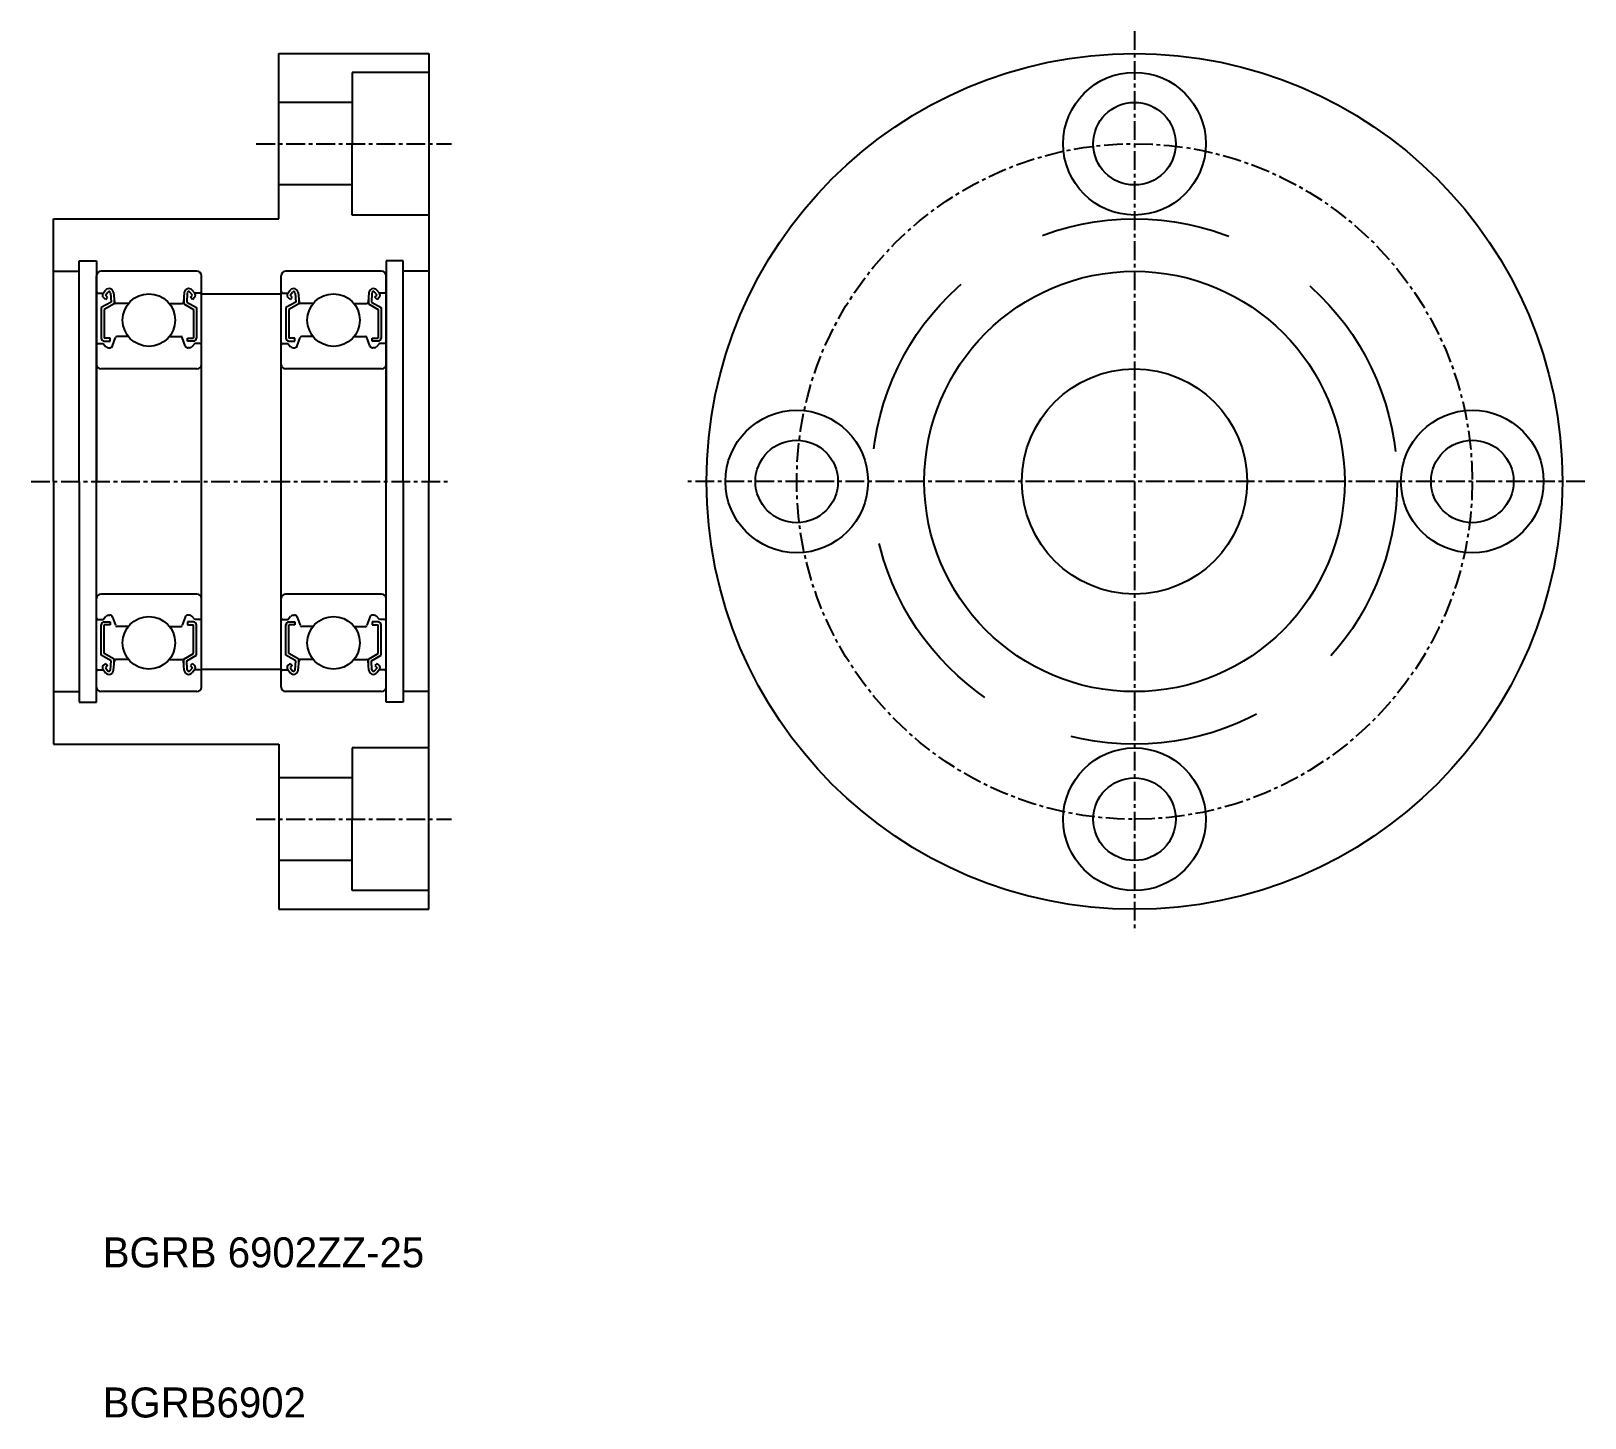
# Model space of a CAD drawing. Extents: x 122 to 225, y 51 to 143.
import ezdxf

# ---------------------------------------------------------------- set-up
doc = ezdxf.new("R2010")
doc.units = 0
doc.linetypes.add('CENTER', pattern=[2, 1.25, -0.25, 0.25, -0.25])
doc.linetypes.add('DASHED', pattern=[19.05, 12.7, -6.35])
doc.layers.get('0').update_dxf_attribs({"linetype": 'CONTINUOUS'})
doc.layers.add('CENTER', color=1, linetype='CENTER')

msp = doc.modelspace()

# ---------------------------------------------------------------- linework, layer by layer
for p, q in [((138.03, 141.96), (148.03, 141.96)), ((138.03, 130.96), (138.03, 141.96)), ((148.03, 141.96), (148.03, 113.46)), ((123.03, 113.46), (123.03, 130.96)), ((123.03, 130.96), (138.03, 130.96)), ((132.58, 127.46), (126.18, 127.46)), ((144.88, 127.46), (138.48, 127.46)), ((125.88, 99.76), (125.88, 127.16)), ((132.88, 99.76), (132.88, 127.16)), ((138.18, 99.76), (138.18, 127.16)), ((145.18, 99.76), (145.18, 127.16)), ((125.98, 126.01), (126.34, 126.01)), ((126.86, 125.41), (126.21, 125.04)), ((126.33, 126), (126.5, 126.2)), ((126.48, 125.59), (126.34, 125.73)), ((127.06, 125.3), (126.41, 124.92)), ((126.48, 125.87), (126.65, 126.07)), ((126.62, 125.73), (126.48, 125.87)), ((126.48, 125.59), (126.62, 125.73)), ((126.83, 126.01), (126.86, 125.41)), ((127.03, 126.04), (127.08, 125.4)), ((127.06, 125.66), (127.06, 125.3)), ((128.02, 125.31), (127.18, 125.31)), ((130.74, 125.31), (131.58, 125.31)), ((131.73, 126.04), (131.68, 125.4)), ((131.7, 125.66), (131.7, 125.3)), ((131.7, 125.3), (132.35, 124.92)), ((131.93, 126.01), (131.9, 125.41)), ((131.9, 125.41), (132.55, 125.04)), ((132.28, 125.87), (132.11, 126.07)), ((132.14, 125.73), (132.28, 125.87)), ((132.28, 125.59), (132.14, 125.73)), ((132.43, 126), (132.26, 126.2)), ((132.28, 125.59), (132.42, 125.73)), ((132.78, 126.01), (132.42, 126.01)), ((138.28, 126.01), (138.64, 126.01)), ((139.16, 125.41), (138.51, 125.04)), ((138.63, 126), (138.8, 126.2)), ((138.78, 125.59), (138.64, 125.73)), ((139.36, 125.3), (138.71, 124.92)), ((138.78, 125.87), (138.95, 126.07)), ((138.92, 125.73), (138.78, 125.87)), ((138.78, 125.59), (138.92, 125.73)), ((139.13, 126.01), (139.16, 125.41)), ((139.33, 126.04), (139.38, 125.4)), ((139.36, 125.66), (139.36, 125.3)), ((140.32, 125.31), (139.48, 125.31)), ((143.04, 125.31), (143.88, 125.31)), ((144.03, 126.04), (143.98, 125.4)), ((144, 125.66), (144, 125.3)), ((144, 125.3), (144.65, 124.92)), ((144.23, 126.01), (144.2, 125.41)), ((144.2, 125.41), (144.85, 125.04)), ((144.58, 125.87), (144.41, 126.07)), ((144.44, 125.73), (144.58, 125.87)), ((144.58, 125.59), (144.44, 125.73)), ((144.73, 126), (144.56, 126.2)), ((144.58, 125.59), (144.72, 125.73)), ((145.08, 126.01), (144.72, 126.01)), ((126.21, 125.04), (126.21, 123.01)), ((126.41, 124.92), (126.41, 123.01)), ((132.35, 124.92), (132.35, 123.01)), ((132.55, 125.04), (132.55, 123.01)), ((138.51, 125.04), (138.51, 123.01)), ((138.71, 124.92), (138.71, 123.01)), ((144.65, 124.92), (144.65, 123.01)), ((144.85, 125.04), (144.85, 123.01)), ((125.98, 122.66), (126.33, 122.66)), ((126.33, 122.66), (126.52, 122.43)), ((126.81, 123.01), (126.41, 123.01)), ((126.41, 122.81), (126.81, 122.81)), ((126.68, 122.36), (126.77, 122.36)), ((126.81, 122.81), (126.81, 123.01)), ((126.96, 122.49), (127.16, 123.05)), ((128.02, 123.11), (127.26, 123.11)), ((130.74, 123.11), (131.51, 123.11)), ((131.8, 122.49), (131.6, 123.05)), ((131.95, 123.01), (132.35, 123.01)), ((131.95, 122.81), (131.95, 123.01)), ((132.35, 122.81), (131.95, 122.81)), ((132.09, 122.36), (131.99, 122.36)), ((132.43, 122.66), (132.24, 122.43)), ((132.78, 122.66), (132.43, 122.66)), ((138.28, 122.66), (138.63, 122.66)), ((138.63, 122.66), (138.82, 122.43)), ((139.11, 123.01), (138.71, 123.01)), ((138.71, 122.81), (139.11, 122.81)), ((138.98, 122.36), (139.07, 122.36)), ((139.11, 122.81), (139.11, 123.01)), ((139.26, 122.49), (139.46, 123.05)), ((140.32, 123.11), (139.56, 123.11)), ((143.04, 123.11), (143.81, 123.11)), ((144.1, 122.49), (143.9, 123.05)), ((144.25, 122.81), (144.25, 123.01)), ((144.25, 123.01), (144.65, 123.01)), ((144.65, 122.81), (144.25, 122.81)), ((144.39, 122.36), (144.29, 122.36)), ((144.73, 122.66), (144.54, 122.43)), ((145.08, 122.66), (144.73, 122.66)), ((132.58, 120.96), (126.18, 120.96)), ((144.88, 120.96), (138.48, 120.96)), ((123.03, 113.46), (123.03, 95.96)), ((148.03, 84.96), (148.03, 113.46)), ((132.58, 105.96), (126.18, 105.96)), ((144.88, 105.96), (138.48, 105.96)), ((126.68, 104.56), (126.77, 104.56)), ((132.09, 104.56), (131.99, 104.56)), ((138.98, 104.56), (139.07, 104.56)), ((144.39, 104.56), (144.29, 104.56)), ((125.98, 104.26), (126.33, 104.26)), ((126.21, 101.89), (126.21, 103.91)), ((126.33, 104.26), (126.52, 104.49)), ((126.41, 104.11), (126.81, 104.11)), ((126.41, 102), (126.41, 103.91)), ((126.81, 103.91), (126.41, 103.91)), ((126.81, 104.11), (126.81, 103.91)), ((126.96, 104.43), (127.16, 103.88)), ((128.02, 103.81), (127.26, 103.81)), ((130.74, 103.81), (131.51, 103.81)), ((131.8, 104.43), (131.6, 103.88)), ((132.35, 104.11), (131.95, 104.11)), ((131.95, 104.11), (131.95, 103.91)), ((131.95, 103.91), (132.35, 103.91)), ((132.43, 104.26), (132.24, 104.49)), ((132.35, 102), (132.35, 103.91)), ((132.78, 104.26), (132.43, 104.26)), ((132.55, 101.89), (132.55, 103.91)), ((138.28, 104.26), (138.63, 104.26)), ((138.51, 101.89), (138.51, 103.91)), ((138.63, 104.26), (138.82, 104.49)), ((138.71, 104.11), (139.11, 104.11)), ((138.71, 102), (138.71, 103.91)), ((139.11, 103.91), (138.71, 103.91)), ((139.11, 104.11), (139.11, 103.91)), ((139.26, 104.43), (139.46, 103.88)), ((140.32, 103.81), (139.56, 103.81)), ((143.04, 103.81), (143.81, 103.81)), ((144.1, 104.43), (143.9, 103.88)), ((144.25, 104.11), (144.25, 103.91)), ((144.65, 104.11), (144.25, 104.11)), ((144.25, 103.91), (144.65, 103.91)), ((144.73, 104.26), (144.54, 104.49)), ((144.65, 102), (144.65, 103.91)), ((145.08, 104.26), (144.73, 104.26)), ((144.85, 101.89), (144.85, 103.91)), ((126.86, 101.51), (126.21, 101.89)), ((127.06, 101.63), (126.41, 102)), ((126.83, 100.91), (126.86, 101.51)), ((127.03, 100.89), (127.08, 101.52)), ((127.06, 101.27), (127.06, 101.63)), ((128.02, 101.61), (127.18, 101.61)), ((127.6, 101.61), (127.6, 101.61)), ((127.81, 101.61), (127.81, 101.61)), ((130.74, 101.61), (131.58, 101.61)), ((131.73, 100.89), (131.68, 101.52)), ((131.7, 101.63), (132.35, 102)), ((131.7, 101.27), (131.7, 101.63)), ((131.9, 101.51), (132.55, 101.89)), ((131.93, 100.91), (131.9, 101.51)), ((139.16, 101.51), (138.51, 101.89)), ((139.36, 101.63), (138.71, 102)), ((139.13, 100.91), (139.16, 101.51)), ((139.33, 100.89), (139.38, 101.52)), ((139.36, 101.27), (139.36, 101.63)), ((140.32, 101.61), (139.48, 101.61)), ((139.9, 101.61), (139.9, 101.61)), ((140.11, 101.61), (140.11, 101.61)), ((143.04, 101.61), (143.88, 101.61)), ((144.03, 100.89), (143.98, 101.52)), ((144, 101.63), (144.65, 102)), ((144, 101.27), (144, 101.63)), ((144.2, 101.51), (144.85, 101.89)), ((144.23, 100.91), (144.2, 101.51)), ((125.98, 100.91), (126.34, 100.91)), ((126.33, 100.93), (126.5, 100.72)), ((126.48, 101.34), (126.34, 101.2)), ((126.48, 101.34), (126.62, 101.2)), ((126.62, 101.2), (126.48, 101.05)), ((126.48, 101.05), (126.65, 100.85)), ((132.28, 101.05), (132.11, 100.85)), ((132.28, 101.34), (132.14, 101.2)), ((132.14, 101.2), (132.28, 101.05)), ((132.43, 100.93), (132.26, 100.72)), ((132.28, 101.34), (132.42, 101.2)), ((132.78, 100.91), (132.42, 100.91)), ((138.28, 100.91), (138.64, 100.91)), ((138.63, 100.93), (138.8, 100.72)), ((138.78, 101.34), (138.64, 101.2)), ((138.78, 101.34), (138.92, 101.2)), ((138.92, 101.2), (138.78, 101.05)), ((138.78, 101.05), (138.95, 100.85)), ((144.58, 101.05), (144.41, 100.85)), ((144.58, 101.34), (144.44, 101.2)), ((144.44, 101.2), (144.58, 101.05)), ((144.73, 100.93), (144.56, 100.72)), ((144.58, 101.34), (144.72, 101.2)), ((145.08, 100.91), (144.72, 100.91)), ((132.58, 99.46), (126.18, 99.46)), ((144.88, 99.46), (138.48, 99.46)), ((123.03, 95.96), (138.03, 95.96)), ((138.03, 95.96), (138.03, 84.96)), ((138.03, 84.96), (148.03, 84.96))]:
    msp.add_line(p, q)
at = {"color": 3, "linetype": 'DASHED'}
for p, q in [((148.03, 140.71), (142.93, 140.71)), ((142.93, 140.71), (142.93, 135.96)), ((142.93, 138.71), (138.03, 138.71)), ((142.93, 131.21), (142.93, 135.96)), ((142.93, 133.21), (138.03, 133.21)), ((148.03, 131.21), (142.93, 131.21)), ((148.03, 95.71), (142.93, 95.71)), ((142.93, 95.71), (142.93, 90.96)), ((142.93, 93.71), (138.03, 93.71)), ((142.93, 86.21), (142.93, 90.96)), ((142.93, 88.21), (138.03, 88.21)), ((148.03, 86.21), (142.93, 86.21))]:
    msp.add_line(p, q, dxfattribs=at)
at = {"color": 7, "linetype": 'CONTINUOUS'}
for p, q in [((123.03, 127.46), (124.74, 127.46)), ((124.74, 113.46), (124.74, 128.16)), ((124.74, 128.16), (125.88, 128.16)), ((125.88, 128.16), (125.88, 113.46)), ((145.18, 128.16), (145.18, 113.46)), ((146.32, 128.16), (145.18, 128.16)), ((146.32, 113.46), (146.32, 128.16)), ((148.03, 127.46), (146.32, 127.46)), ((132.88, 125.96), (138.18, 125.96)), ((124.74, 113.46), (124.74, 98.76)), ((125.88, 98.76), (125.88, 113.46)), ((145.18, 98.76), (145.18, 113.46)), ((146.32, 113.46), (146.32, 98.76)), ((132.88, 100.96), (138.18, 100.96)), ((123.03, 99.46), (124.74, 99.46)), ((148.03, 99.46), (146.32, 99.46)), ((124.74, 98.76), (125.88, 98.76)), ((146.32, 98.76), (145.18, 98.76))]:
    msp.add_line(p, q, dxfattribs=at)
for centre, radius in [((195.03, 113.46), 28.5), ((195.03, 135.96), 4.75), ((195.03, 135.96), 2.75), ((195.03, 113.46), 14), ((129.38, 124.21), 1.75), ((141.68, 124.21), 1.75), ((195.03, 113.46), 7.5), ((172.53, 113.46), 4.75), ((217.53, 113.46), 4.75), ((172.53, 113.46), 2.75), ((217.53, 113.46), 2.75), ((129.38, 102.71), 1.75), ((141.68, 102.71), 1.75), ((195.03, 90.96), 4.75), ((195.03, 90.96), 2.75)]:
    msp.add_circle(centre, radius)
at = {"color": 3, "linetype": 'DASHED'}
msp.add_circle((195.03, 113.46), 17.5, dxfattribs=at)
for centre, radius, start, end in [((126.18, 127.16), 0.3, 90, 180), ((132.58, 127.16), 0.3, 360, 90), ((138.48, 127.16), 0.3, 90, 180), ((144.88, 127.16), 0.3, 360, 90), ((126.73, 126.01), 0.3, 4.9347, 140.1364), ((132.03, 126.01), 0.3, 39.8636, 175.0653), ((139.03, 126.01), 0.3, 4.9347, 140.1364), ((144.33, 126.01), 0.3, 39.8636, 175.0653), ((125.98, 126.11), 0.1, 180, 270), ((126.48, 125.87), 0.2, 140.1364, 224.998), ((126.73, 126.01), 0.1, 3.1017, 139.9503), ((127.18, 125.41), 0.1, 184.9347, 270), ((131.58, 125.41), 0.1, 270, 355.0653), ((132.03, 126.01), 0.1, 40.0497, 176.8983), ((132.28, 125.87), 0.2, 315.002, 39.8636), ((132.78, 126.11), 0.1, 270, 0), ((138.28, 126.11), 0.1, 180, 270), ((138.78, 125.87), 0.2, 140.1364, 224.998), ((139.03, 126.01), 0.1, 3.1017, 139.9503), ((139.48, 125.41), 0.1, 184.9347, 270), ((143.88, 125.41), 0.1, 270, 355.0653), ((144.33, 126.01), 0.1, 40.0497, 176.8983), ((144.58, 125.87), 0.2, 315.002, 39.8636), ((145.08, 126.11), 0.1, 270, 0), ((125.98, 122.56), 0.1, 90, 180), ((126.41, 123.01), 0.2, 180, 270), ((126.68, 122.56), 0.2, 219.9772, 270), ((126.77, 122.56), 0.2, 270, 339.9926), ((127.26, 123.01), 0.1, 90, 159.9926), ((131.51, 123.01), 0.1, 20.0074, 90), ((131.99, 122.56), 0.2, 200.0074, 270), ((132.09, 122.56), 0.2, 270, 320.0228), ((132.35, 123.01), 0.2, 270, 0), ((132.78, 122.56), 0.1, 0, 90), ((138.28, 122.56), 0.1, 90, 180), ((138.71, 123.01), 0.2, 180, 270), ((138.98, 122.56), 0.2, 219.9772, 270), ((139.07, 122.56), 0.2, 270, 339.9926), ((139.56, 123.01), 0.1, 90, 159.9926), ((143.81, 123.01), 0.1, 20.0074, 90), ((144.29, 122.56), 0.2, 200.0074, 270), ((144.39, 122.56), 0.2, 270, 320.0228), ((144.65, 123.01), 0.2, 270, 0), ((145.08, 122.56), 0.1, 0, 90), ((126.18, 121.26), 0.3, 180, 270), ((132.58, 121.26), 0.3, 270, 360), ((138.48, 121.26), 0.3, 180, 270), ((144.88, 121.26), 0.3, 270, 360), ((126.18, 105.66), 0.3, 90, 180), ((132.58, 105.66), 0.3, 0, 90), ((138.48, 105.66), 0.3, 90, 180), ((144.88, 105.66), 0.3, 0, 90), ((126.68, 104.36), 0.2, 90, 140.0228), ((126.77, 104.36), 0.2, 20.0074, 90), ((131.99, 104.36), 0.2, 90, 159.9926), ((132.09, 104.36), 0.2, 39.9772, 90), ((138.98, 104.36), 0.2, 90, 140.0228), ((139.07, 104.36), 0.2, 20.0074, 90), ((144.29, 104.36), 0.2, 90, 159.9926), ((144.39, 104.36), 0.2, 39.9772, 90), ((125.98, 104.36), 0.1, 180, 270), ((126.41, 103.91), 0.2, 90, 180), ((127.26, 103.91), 0.1, 200.0074, 270), ((131.51, 103.91), 0.1, 270, 339.9926), ((132.35, 103.91), 0.2, 0, 90), ((132.78, 104.36), 0.1, 270, 0), ((138.28, 104.36), 0.1, 180, 270), ((138.71, 103.91), 0.2, 90, 180), ((139.56, 103.91), 0.1, 200.0074, 270), ((143.81, 103.91), 0.1, 270, 339.9926), ((144.65, 103.91), 0.2, 0, 90), ((145.08, 104.36), 0.1, 270, 0), ((127.18, 101.51), 0.1, 90, 175.0653), ((131.58, 101.51), 0.1, 4.9347, 90), ((139.48, 101.51), 0.1, 90, 175.0653), ((143.88, 101.51), 0.1, 4.9347, 90), ((125.98, 100.81), 0.1, 90, 180), ((126.48, 101.05), 0.2, 135.002, 219.8636), ((126.73, 100.91), 0.3, 219.8636, 355.0653), ((126.73, 100.92), 0.1, 220.0497, 356.8983), ((132.03, 100.91), 0.3, 184.9347, 320.1364), ((132.03, 100.92), 0.1, 183.1017, 319.9503), ((132.28, 101.05), 0.2, 320.1364, 44.998), ((132.78, 100.81), 0.1, 0, 90), ((138.28, 100.81), 0.1, 90, 180), ((138.78, 101.05), 0.2, 135.002, 219.8636), ((139.03, 100.91), 0.3, 219.8636, 355.0653), ((139.03, 100.92), 0.1, 220.0497, 356.8983), ((144.33, 100.91), 0.3, 184.9347, 320.1364), ((144.33, 100.92), 0.1, 183.1017, 319.9503), ((144.58, 101.05), 0.2, 320.1364, 44.998), ((145.08, 100.81), 0.1, 0, 90), ((126.18, 99.76), 0.3, 180, 270), ((132.58, 99.76), 0.3, 270, 0), ((138.48, 99.76), 0.3, 180, 270), ((144.88, 99.76), 0.3, 270, 0)]:
    msp.add_arc(centre, radius, start, end)
at = {"layer": 'CENTER', "color": 1, "linetype": 'CENTER'}
for p, q in [((195.03, 143.46), (195.03, 83.46)), ((136.53, 135.96), (149.53, 135.96)), ((121.53, 113.46), (149.53, 113.46)), ((225.03, 113.46), (165.03, 113.46)), ((136.53, 90.96), (149.53, 90.96))]:
    msp.add_line(p, q, dxfattribs=at)
msp.add_circle((195.03, 113.46), 22.5, dxfattribs=at)

# ---------------------------------------------------------------- texts
for s, p in [('BGRB 6902ZZ-25', (126.31, 61.11)), ('BGRB6902', (126.31, 51.11))]:
    msp.add_text(s, height=2).set_placement(p)

doc.saveas('drawing.dxf')
